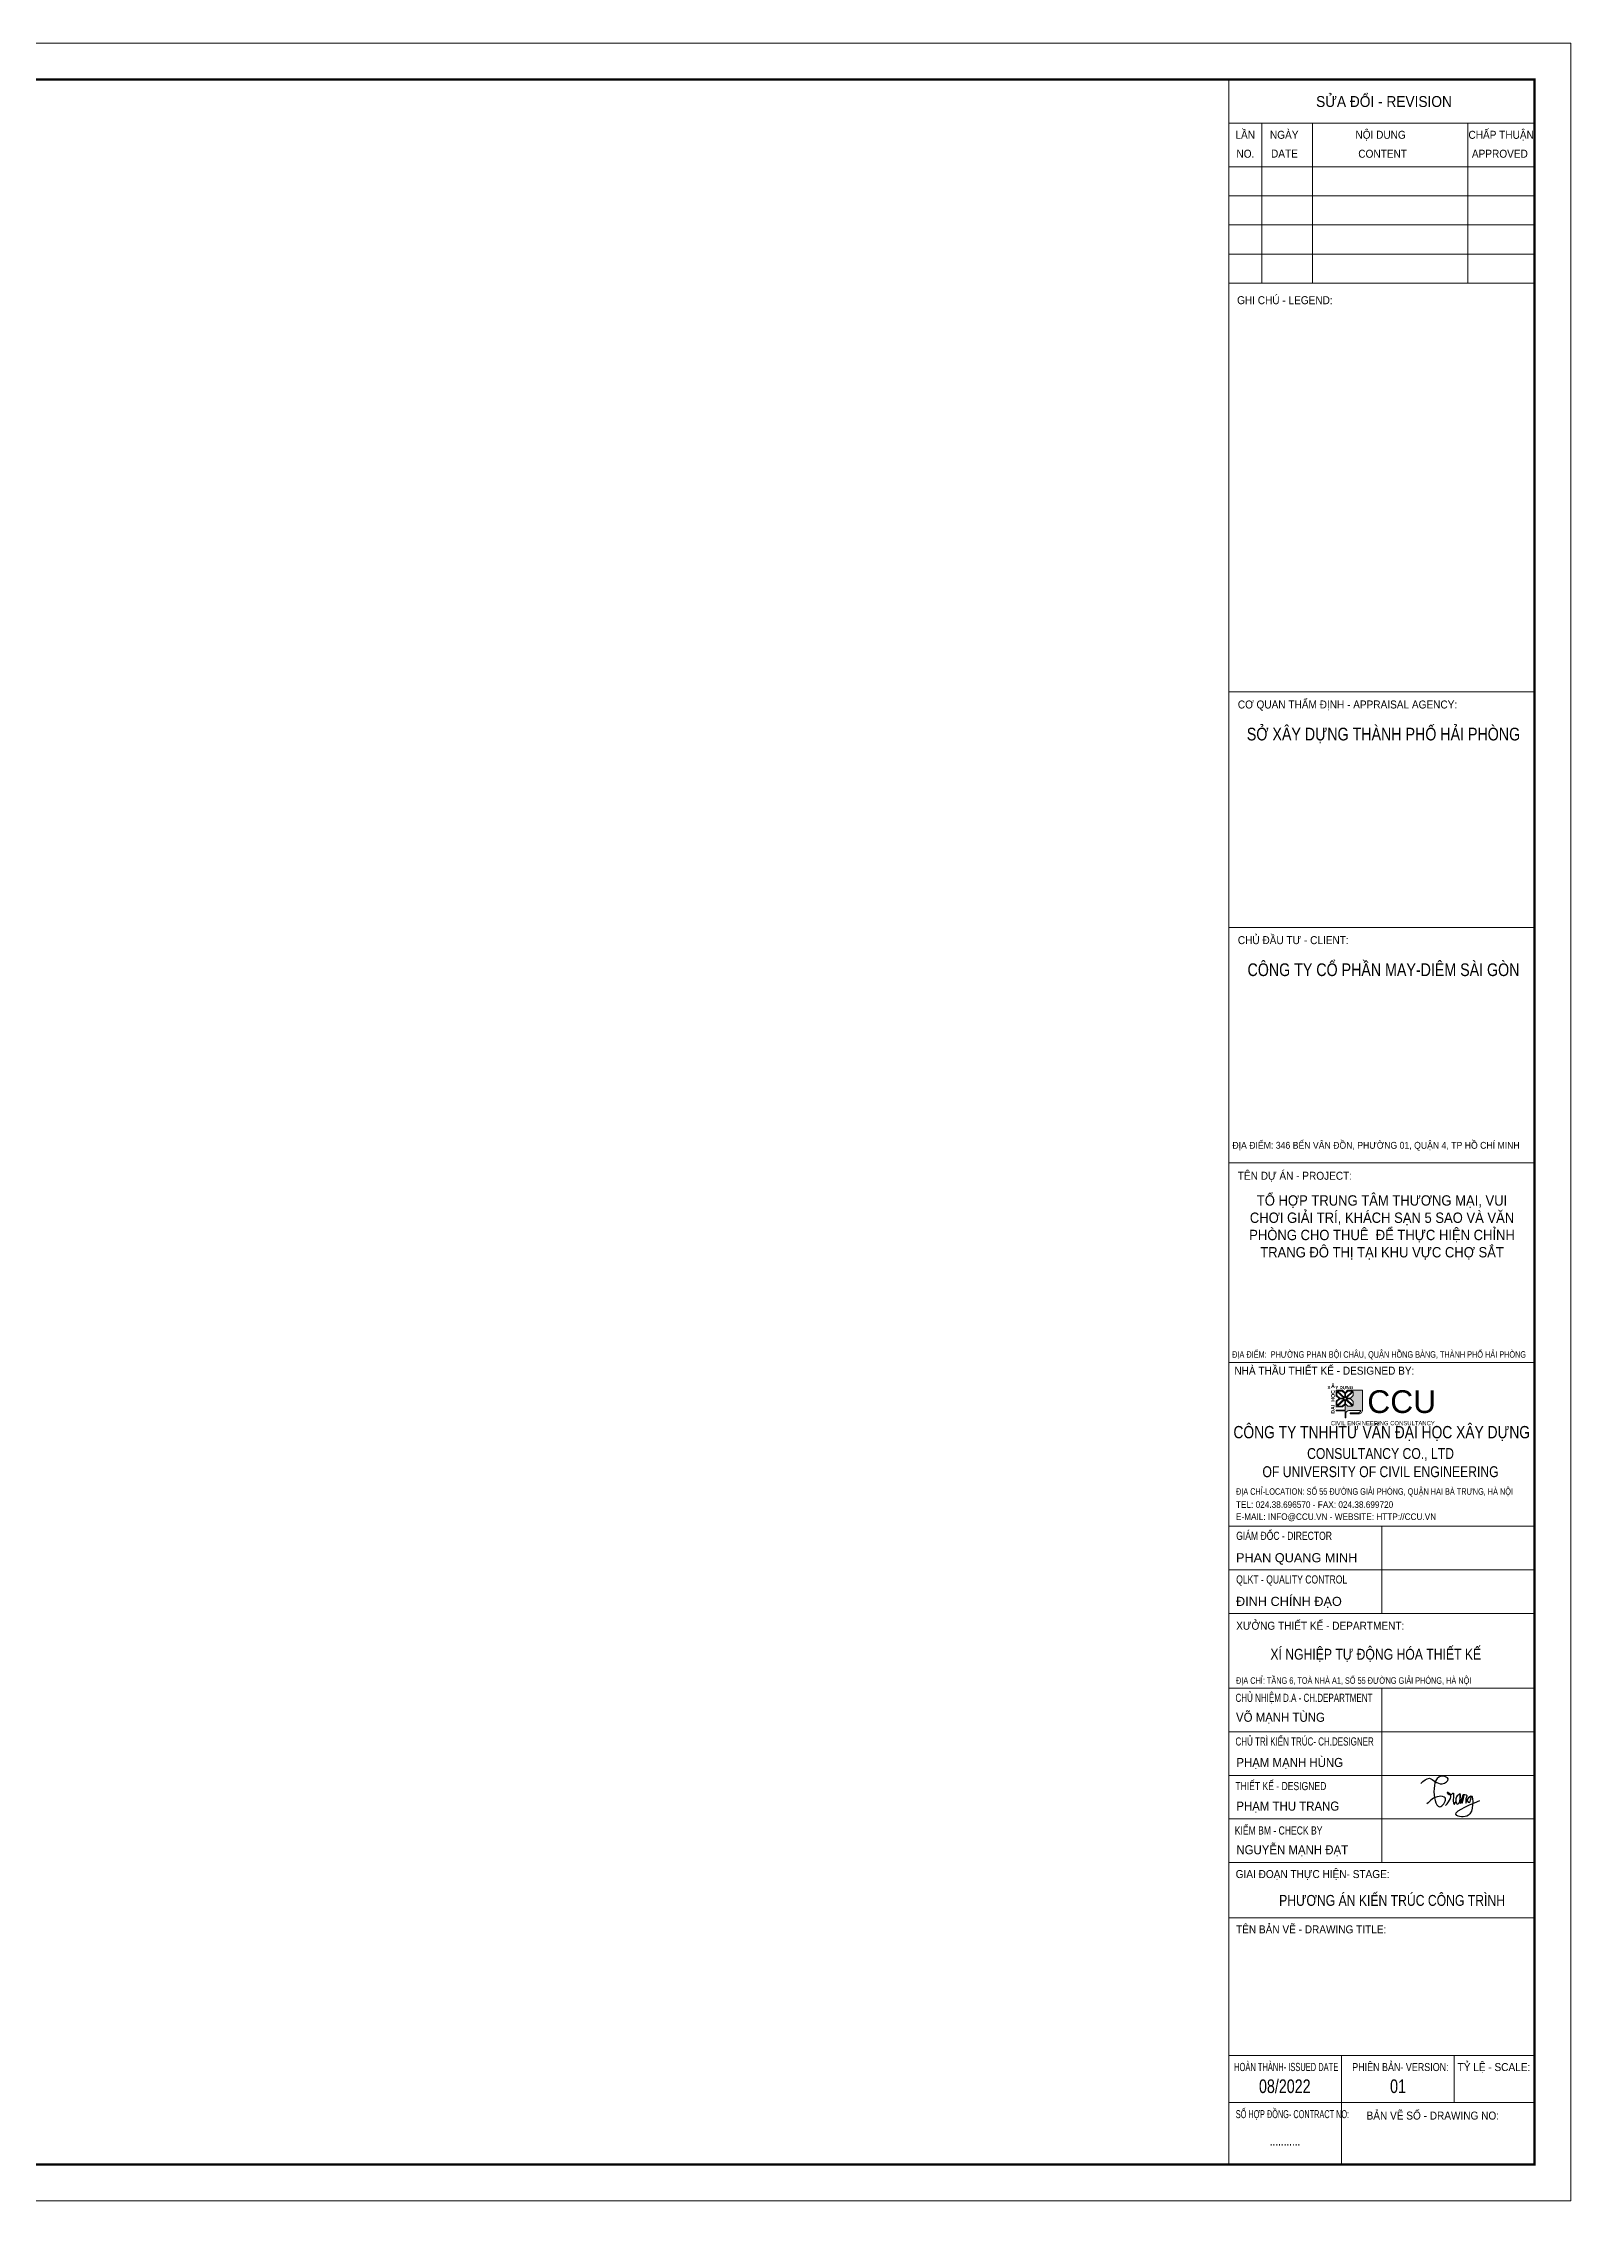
# Model space of a CAD drawing. Header units: millimetres. Extents: x 500704 to 501545, y -913 to -319.
# Drawn here: x 501124 to 501545, y -913 to -319 of the extents above; entities that cross this region are included whole.
import ezdxf
from ezdxf.enums import TextEntityAlignment as Align

# ---------------------------------------------------------------- set-up
doc = ezdxf.new("R2010")
doc.units = ezdxf.units.MM
doc.header["$MEASUREMENT"] = 0
doc.layers.get('0').update_dxf_attribs({"lineweight": 5})
doc.layers.get('DEFPOINTS').update_dxf_attribs({"color": 255, "lineweight": 0})
for name, color, linetype, lineweight in [('khung', 7, 'Continuous', 60), ('KT-Chu viet', 255, 'Continuous', 20), ('KT-Net thay', 7, 'Continuous', 15), ('TEXT', 7, 'Continuous', 5)]:
    doc.layers.add(name, color=color, linetype=linetype, lineweight=lineweight)
doc.styles.add('51KHUNG TEN$0$khung ten A1$1$Standard', font='', dxfattribs={"width": 0.9})
doc.styles.add('Arial', font='arial.ttf')
doc.styles.add('Khung ten KT A2$0$Khung A2$0$Khung A2$0$khung ten A1$1$Standard', font='')
doc.styles.add('SD-T2-B', font='arialbd.ttf')
doc.styles.get('51KHUNG TEN$0$khung ten A1$1$Standard').set_extended_font_data('.VnArialH')
doc.styles.get('Khung ten KT A2$0$Khung A2$0$Khung A2$0$khung ten A1$1$Standard').set_extended_font_data('.VnArialH')

# ---------------------------------------------------------------- blocks, each defined once
blk = doc.blocks.new('A$C067E0FED')
at = {"ltscale": 500, "true_color": 0x0e489d}
h = blk.add_hatch(color=154, dxfattribs=at)
h.dxf.hatch_style = 1
h.paths.add_polyline_path([(933, 986), (707, 985), (538, 985), (471, 921), (405, 985), (235, 985), (235, 835), (311, 766), (235, 697), (235, 547), (405, 547), (471, 611), (471, 459), (235, 459), (235, 444), (471, 444), (471, 256), (491, 256), (491, 371, -0.414197), (571, 451), (886, 452, -0.350385), (804, 386), (605, 386), (605, 363), (833, 363, 0.414214), (933, 463)])
h.paths.add_polyline_path([(687, 688), (687, 579), (497, 756), (613, 756)], flags=16)
h.paths.add_polyline_path([(613, 776), (497, 776), (687, 953), (687, 844)], flags=16)
h.paths.add_polyline_path([(671, 567), (546, 567), (481, 629), (481, 743)], flags=16)
h.paths.add_polyline_path([(481, 789), (481, 903), (546, 965), (671, 965)], flags=16)
h.paths.add_polyline_path([(461, 629), (397, 567), (271, 567), (461, 743)], flags=16)
h.paths.add_polyline_path([(461, 789), (271, 965), (397, 965), (461, 903)], flags=16)
h.paths.add_polyline_path([(446, 756), (255, 579), (255, 688), (329, 756)], flags=16)
h.paths.add_polyline_path([(446, 776), (329, 776), (255, 844), (255, 953)], flags=16)
at = {"color": 154, "ltscale": 500, "true_color": 0x0e489d}
blk.add_line((707, 985), (933, 986), dxfattribs=at)
for points in [[(235, 835), (235, 985), (405, 985), (471, 921)], [(311, 766), (235, 835)], [(311, 766), (235, 697)], [(235, 697), (235, 547)], [(235, 697), (235, 547), (405, 547), (471, 611)], [(329, 776), (255, 844), (255, 953), (446, 776)], [(329, 756), (255, 688), (255, 579), (446, 756)], [(461, 903), (461, 789), (271, 965), (397, 965), (461, 903)], [(461, 629), (461, 743), (271, 567), (397, 567), (461, 629)], [(329, 776), (446, 776)], [(446, 756), (329, 756)], [(707, 985), (538, 985), (471, 921)], [(471, 611), (471, 459)], [(481, 903), (481, 789), (671, 965), (546, 965), (481, 903)], [(481, 629), (481, 743), (671, 567), (546, 567), (481, 629)], [(613, 776), (687, 844), (687, 953), (497, 776)], [(497, 776), (613, 776)], [(613, 756), (687, 688), (687, 579), (497, 756)], [(613, 756), (497, 756)], [(471, 459), (235, 459), (235, 444), (471, 444)], [(471, 444), (471, 256)]]:
    blk.add_lwpolyline(points, dxfattribs=at)
for points in [[(804, 386), (605, 386), (605, 363), (833, 363, 0.414214), (933, 463), (933, 986)], [(471, 256), (491, 256), (491, 371, -0.414214), (571, 451), (886, 452)]]:
    blk.add_lwpolyline(points, format="xyb", dxfattribs=at)
blk.add_arc((804, 470), 84.2, 270.1432, 347.3819, dxfattribs=at)
at = {"color": 154, "ltscale": 500, "true_color": 0x0e489d, "attachment_point": 1, "style": 'Khung ten KT A2$0$Khung A2$0$Khung A2$0$khung ten A1$1$Standard'}
for s, width, insert, char_height in [('{\\fArial|b1|i0|c0|p34;Â  }', 3266, (96, 1148), 105), ('{\\fArial|b1|i0|c0|p34;X}', 3266, (2, 1101), 85), ('{\\fArial|b1|i0|c0|p34;Y DỰNG}', 3266, (211, 1101), 85), ('CCU', 237, (1060, 986), 602.6), ('CIVIL ENGINEERING CONSULTANCY', 3266, (93, 170), 112)]:
    blk.add_mtext_dynamic_manual_height_columns(s, width=width, gutter_width=17.5, heights=[0], dxfattribs=dict(at, insert=insert, char_height=char_height))
at = {"color": 154, "ltscale": 500, "true_color": 0x0e489d, "insert": (98, 363), "char_height": 100, "attachment_point": 1, "rotation": 90, "style": 'Khung ten KT A2$0$Khung A2$0$Khung A2$0$khung ten A1$1$Standard'}
blk.add_mtext_dynamic_manual_height_columns('{\\fArial|b1|i0|c0|p34;ĐẠI  HỌC }', width=3266, gutter_width=17.5, heights=[0], dxfattribs=at)

msp = doc.modelspace()

# ---------------------------------------------------------------- linework, layer by layer
for p, q in [((501450.74, -329.37), (501450.74, -903.36)), ((501450.74, -329.37), (501450.74, -903.36)), ((501450.74, -341.38), (501534.84, -341.38)), ((501450.74, -341.38), (501534.84, -341.38)), ((501459.75, -385.44), (501459.75, -341.38)), ((501459.75, -385.44), (501459.75, -341.38)), ((501473.77, -385.44), (501473.77, -341.38)), ((501473.77, -385.44), (501473.77, -341.38)), ((501516.48, -385.44), (501516.48, -341.38)), ((501450.74, -353.4), (501534.84, -353.4)), ((501450.74, -353.4), (501534.84, -353.4)), ((501450.74, -361.41), (501534.84, -361.41)), ((501450.74, -361.41), (501534.84, -361.41)), ((501450.74, -369.42), (501534.84, -369.42)), ((501450.74, -369.42), (501534.84, -369.42)), ((501450.74, -377.43), (501534.84, -377.43)), ((501450.74, -377.43), (501534.84, -377.43)), ((501450.74, -385.44), (501534.84, -385.44)), ((501450.74, -385.44), (501534.84, -385.44)), ((501450.74, -497.91), (501534.84, -497.91)), ((501450.74, -562.78), (501534.84, -562.78)), ((501450.74, -627.65), (501534.84, -627.65)), ((501450.74, -682.55), (501534.84, -682.55)), ((501450.74, -727.6), (501534.84, -727.6)), ((501492.79, -727.6), (501492.79, -751.63)), ((501450.74, -739.62), (501534.84, -739.62)), ((501450.74, -739.62), (501534.84, -739.62)), ((501450.74, -751.63), (501534.84, -751.63)), ((501450.74, -751.63), (501534.84, -751.63)), ((501450.74, -751.63), (501534.84, -751.63)), ((501450.74, -751.63), (501534.84, -751.63)), ((501450.74, -751.63), (501534.84, -751.63)), ((501450.74, -751.63), (501534.84, -751.63)), ((501450.74, -772.2), (501534.84, -772.2)), ((501450.74, -772.2), (501534.84, -772.2)), ((501492.79, -772.2), (501492.79, -820.26)), ((501450.74, -784.21), (501534.84, -784.21)), ((501450.74, -796.23), (501534.84, -796.23)), ((501450.74, -796.23), (501534.84, -796.23)), ((501450.74, -796.23), (501534.84, -796.23)), ((501450.74, -796.23), (501534.84, -796.23)), ((501450.74, -808.24), (501534.84, -808.24)), ((501450.74, -808.24), (501534.84, -808.24)), ((501450.74, -820.26), (501534.84, -820.26)), ((501450.74, -820.26), (501534.84, -820.26)), ((501450.74, -835.42), (501534.84, -835.42)), ((501450.74, -835.42), (501534.84, -835.42)), ((501450.74, -835.42), (501534.84, -835.42)), ((501450.74, -873.32), (501534.84, -873.32)), ((501450.74, -873.32), (501534.84, -873.32)), ((501481.72, -873.32), (501481.72, -903.36)), ((501512.76, -873.32), (501512.76, -886.34)), ((501450.74, -886.34), (501534.84, -886.34)), ((501450.74, -886.34), (501534.84, -886.34))]:
    msp.add_line(p, q)
at = {"lineweight": 30}
for points in [[(501503.53, -798.5), (501505.89, -797.05), (501509.4, -798.55), (501511.08, -797.19), (501509.67, -796.46), (501507.17, -800.78), (501509.08, -804.78), (501510.24, -802.46), (501508.55, -802.03), (501505.22, -804.11)], [(501510.38, -804.55), (501511.3, -801.11), (501510.78, -800.91), (501511.66, -801.58), (501512.39, -801.13), (501512.53, -803.81), (501512.68, -804.17), (501513.2, -803.39)], [(501514.36, -801.32), (501513.37, -802.15), (501513.2, -803.39), (501513.6, -804.14), (501514.4, -802.74), (501514.36, -801.32), (501514.37, -803.95), (501514.84, -802.65), (501515.36, -801.44), (501515.05, -803.37), (501514.9, -803.91), (501515.79, -801.49), (501516.22, -801.76), (501516.11, -802.21), (501515.93, -803.86), (501516.88, -802.24), (501517.41, -801.91), (501516.72, -802.32), (501516.41, -803.35), (501516.86, -803.72), (501517.31, -802.76), (501517.44, -802), (501517.08, -806.8), (501513.5, -807.31), (501519.78, -803.16)]]:
    msp.add_spline(points, degree=3, dxfattribs=at)
at = {"layer": 'DEFPOINTS'}
msp.add_lwpolyline([(500703.84, -319.37), (501544.84, -319.37), (501544.84, -913.37), (500703.84, -913.37)], close=True, dxfattribs=at)
at = {"layer": 'KT-Net thay', "const_width": 0.6}
msp.add_lwpolyline([(500730.84, -903.37), (501534.84, -903.37), (501534.84, -329.37), (500730.84, -329.37)], close=True, dxfattribs=at)

# ---------------------------------------------------------------- block references
at = {"color": 1, "xscale": 0.01038034285714286, "yscale": 0.01038034285714286, "zscale": 0.01038034285714286}
msp.add_blockref('A$C067E0FED', (501477.82, -700.46), dxfattribs=at)

# ---------------------------------------------------------------- texts
at = {"color": 2, "style": '51KHUNG TEN$0$khung ten A1$1$Standard'}
for s, height, width, p in [('c¬ quan thÈm ®Þnh - appraisal agency:', 2.2026, 0.9, (501453.18, -502.53)), ('chñ ®Çu t\xad - client:', 2.2026, 0.9, (501453.18, -567.4)), ('Tªn dù ¸n - project:', 2.2026, 0.9, (501453.18, -632.27)), ('nhµ thÇu thiÕt kÕ - designed by:', 2.2026, 0.9, (501452.23, -685.93)), ('®Þa chØ-LOCATION: sè 55 ®\xadêng gi¶i phãng, quËn hai bµ tr\xadng, hµ néi', 1.8, 0.8, (501452.67, -718.99)), ('TEL: 024.38.696570 - FAX: 024.38.699720', 1.8, 0.9, (501452.67, -722.59)), ('E-MAIL: INFO@CCU.VN - WEBSITE: HTTP://CCU.VN', 1.8, 0.9, (501452.67, -725.92)), ('gi¸m ®èc - director ', 2.2527, 0.75, (501452.73, -731.41)), ('QLKT - quality control', 2.2527, 0.75, (501452.73, -743.43)), ('x¦ëng thiÕt kÕ - department:', 2.2026, 0.9, (501452.73, -756.15)), ('Chñ nhiÖm d.a - ch.department', 2.2527, 0.7, (501452.54, -776.01)), ('Chñ tr× KIÕN TRóC- ch.designer', 2.2527, 0.7, (501452.54, -788.03)), ('ThiÕt kÕ - designed', 2.2527, 0.75, (501452.49, -800.3)), ('KiÓm BM - check by', 2.2527, 0.75, (501452.34, -812.53)), ('giai ®o¹n thùc hiÖn- stage:', 2.2026, 0.9, (501452.59, -824.51)), ('tªn b¶n vÏ - drawing title:', 2.2026, 0.9, (501452.68, -839.73)), ('Hoµn thµnh- issued date : ', 2.2527, 0.6, (501452.16, -877.64)), ('phiªn b¶n- version:', 2.2026, 0.8, (501484.66, -877.64)), ('tû lÖ - scale:', 2.2026, 0.9, (501513.67, -877.64)), ('01', 3.754, 0.75, (501495.08, -883.69)), ('sè hîp ®ång- CONTRACT NO:', 2.2026, 0.6, (501452.62, -890.6)), ('B¶n vÏ sè - drawing no:', 2.2026, 0.9, (501488.62, -891))]:
    msp.add_text(s, height=height, dxfattribs=dict(at, width=width)).set_placement(p)
at = {"style": '51KHUNG TEN$0$khung ten A1$1$Standard'}
for s, p in [('phan quang minh', (501452.67, -737.57)), ('§INH CHÝNH §¹O', (501452.67, -749.59))]:
    msp.add_text(s, height=2.503, dxfattribs=at).set_placement(p)
at = {"color": 2, "style": '51KHUNG TEN$0$khung ten A1$1$Standard', "width": 0.8}
msp.add_text('xÝ nghiÖp tù ®éng hãa thiÕt kÕ', height=3, dxfattribs=at).set_placement((501491.14, -762.89), align=Align.MIDDLE_CENTER)
at = {"color": 2, "style": '51KHUNG TEN$0$khung ten A1$1$Standard'}
for s, height, width, p in [('®Þa chØ: tÇng 6, toµ nhµ a1, sè 55 ®\xadêng gi¶i phãng, hµ néi', 1.8021, 0.8, (501485.06, -771.03)), ('08/2022', 3.754, 0.75, (501466.1, -883.69)), ('...........', 2.8033, 0.7, (501466.17, -898.18))]:
    msp.add_text(s, height=height, dxfattribs=dict(at, width=width)).set_placement(p, align=Align.CENTER)
at = {"style": '51KHUNG TEN$0$khung ten A1$1$Standard'}
for s, height, width, p in [('vâ m¹nh tïng', 2.503, 0.9, (501452.67, -781.49)), ('ph¹m m¹nh hïng', 2.503, 0.9, (501452.77, -793.94)), ('nguyÔn m¹nh ®¹t', 2.503, 0.9, (501452.77, -817.97)), ('PH¦¥NG ¸N KIÕN TRóC C¤NG TR×NH', 3, 0.8, (501464.55, -832.16))]:
    msp.add_text(s, height=height, dxfattribs=dict(at, width=width)).set_placement(p)
at = {"color": 1, "style": '51KHUNG TEN$0$khung ten A1$1$Standard', "width": 0.9}
msp.add_text('ph¹m THU TRANG', height=2.503, dxfattribs=at).set_placement((501452.77, -805.95))
at = {"insert": (501451.68, -621.84), "char_height": 1.9, "width": 83.1579, "attachment_point": 1, "style": '51KHUNG TEN$0$khung ten A1$1$Standard'}
msp.add_mtext('§ÞA ®iÓm: 346 BÕN V¢N §åN, PH¦êNG 01, QUËN 4, TP Hå CHÝ MINH', dxfattribs=at)
at = {"color": 2, "insert": (501492.79, -700.05), "char_height": 3.4, "width": 84.1, "attachment_point": 2, "style": '51KHUNG TEN$0$khung ten A1$1$Standard'}
msp.add_mtext('{\\W0.8;c«ng ty Tnhht\xad vÊn ®¹i häc x©y dùng\\W1; }', dxfattribs=at)
at = {"color": 4, "insert": (501492.46, -706.14), "char_height": 3, "width": 102.0861, "attachment_point": 2, "style": '51KHUNG TEN$0$khung ten A1$1$Standard'}
msp.add_mtext('{\\W0.8;CONSULTANCY CO., LTD \\POF UNIVERSITY OF CIVIL ENGINEERING}', dxfattribs=at)
at = {"layer": 'khung', "style": 'Arial', "width": 0.8}
msp.add_text('ĐỊA ĐIỂM:  PHƯỜNG PHAN BỘI CHÂU, QUẬN HỒNG BÀNG, THÀNH PHỐ HẢI PHÒNG', height=1.8, dxfattribs=at).set_placement((501492.06, -681.26), align=Align.CENTER)
at = {"layer": 'KT-Chu viet', "color": 2, "style": '51KHUNG TEN$0$khung ten A1$1$Standard', "width": 0.9}
for s, height, p in [('söa ®æi - revision', 3, (501474.72, -336.94)), ('LÇn', 2.203, (501452.52, -345.7)), ('ngµy', 2.203, (501462.02, -345.7)), ('Néi dung', 2.203, (501485.55, -345.69)), ('chÊp thuËn', 2.203, (501516.66, -345.7)), ('Ghi chó - legend:', 2.2026, (501452.98, -391.23))]:
    msp.add_text(s, height=height, dxfattribs=at).set_placement(p)
at = {"layer": 'KT-Chu viet', "color": 4, "style": '51KHUNG TEN$0$khung ten A1$1$Standard', "width": 0.9}
for s, p in [('no.', (501452.8, -350.91)), ('date', (501462.31, -350.87)), (' content', (501485.57, -350.91)), ('approved', (501517.61, -350.91))]:
    msp.add_text(s, height=2.203, dxfattribs=at).set_placement(p)
at = {"layer": 'KT-Chu viet', "style": '51KHUNG TEN$0$khung ten A1$1$Standard', "width": 0.8}
for s, p in [('së x©y dùng thµnh phè h¶i phßng', (501493.27, -511.33)), ('C¤NG TY cæ phÇn may-diªm sµI gßn', (501493.27, -576.2))]:
    msp.add_text(s, height=3.5042, dxfattribs=at).set_placement(p, align=Align.CENTER)
at = {"layer": 'TEXT', "color": 7, "insert": (501492.87, -645.41), "char_height": 2.85, "attachment_point": 5, "style": 'SD-T2-B'}
msp.add_mtext_dynamic_manual_height_columns('{\\fArial|b0|i0|c0|p34;\\W0.9;TỔ HỢP TRUNG TÂM THƯƠNG MẠI, VUI CHƠI GIẢI TRÍ, KHÁCH SẠN 5 SAO VÀ VĂN PHÒNG CHO THUÊ  ĐỂ THỰC HIỆN CHỈNH TRANG ĐÔ THỊ TẠI KHU VỰC CHỢ SẮT}', width=78.6682, gutter_width=1, heights=[0], dxfattribs=at)

doc.saveas('drawing.dxf')
